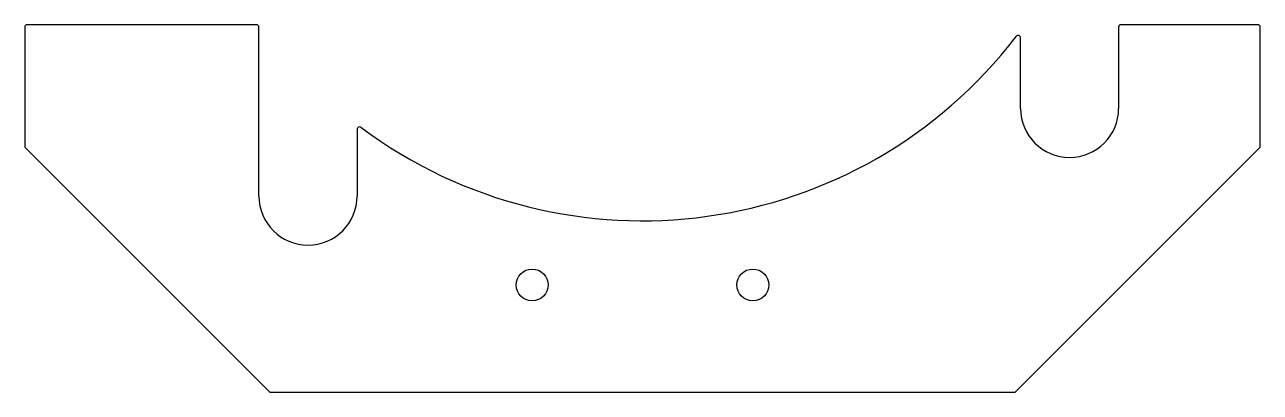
# Model space of a CAD drawing. Extents: x 0 to 252, y 0 to 75.
import ezdxf

# ---------------------------------------------------------------- set-up
doc = ezdxf.new("R2010")
doc.units = 0
doc.header["$MEASUREMENT"] = 0
doc.layers.get('0').update_dxf_attribs({"linetype": 'CONTINUOUS'})

msp = doc.modelspace()

# ---------------------------------------------------------------- linework, layer by layer
for p, q in [((0, 74.5), (0, 50)), ((47.28, 75), (0.5, 75)), ((47.78, 40.04), (47.78, 74.5)), ((223.1, 74.5), (223.1, 57.91)), ((251.5, 75), (223.6, 75)), ((252, 50), (252, 74.5)), ((203.1, 57.91), (203.1, 72.31)), ((67.78, 53.66), (67.78, 40.04)), ((0, 50), (50, 0)), ((202, 0), (252, 50)), ((50, 0), (202, 0))]:
    msp.add_line(p, q)
for centre in [(103.5, 21.9), (148.5, 21.9)]:
    msp.add_circle(centre, 3.25)
for centre, radius, start, end in [((0.5, 74.5), 0.5, 90, 180), ((47.28, 74.5), 0.5, 0, 90), ((223.6, 74.5), 0.5, 90, 180), ((251.5, 74.5), 0.5, 0, 90), ((126, 131), 96, 233.2643, 322.5394), ((202.6, 72.31), 0.5, 0, 142.5394), ((213.1, 57.91), 10, 180, 0), ((68.28, 53.66), 0.5, 53.2643, 180), ((57.78, 40.04), 10, 180, 0)]:
    msp.add_arc(centre, radius, start, end)

doc.saveas('drawing.dxf')
